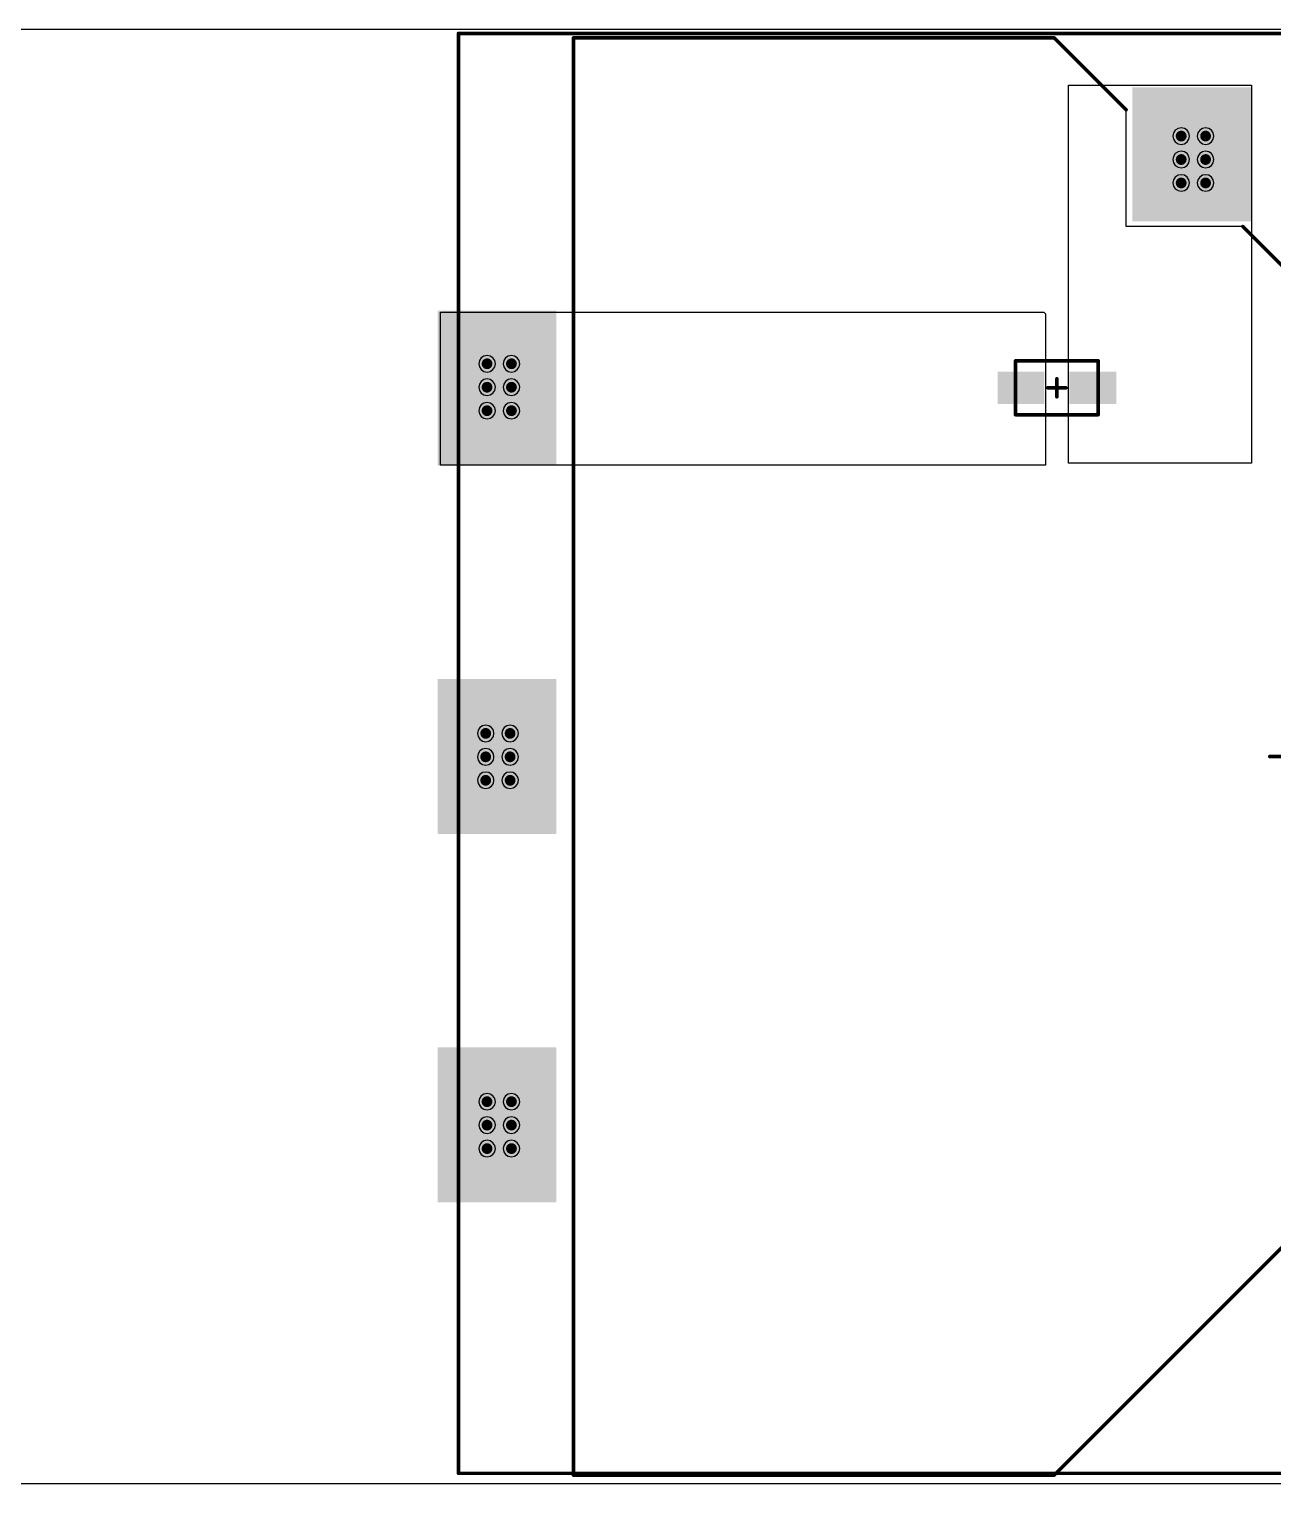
# Model space of a CAD drawing. Header units: millimetres. Extents: x 21 to 340, y 21 to 101.
# Drawn here: x 220.5 to 289.7, y 20.5 to 101.5 of the extents above; entities that cross this region are included whole.
import ezdxf

# ---------------------------------------------------------------- set-up
doc = ezdxf.new("R2010")
doc.units = ezdxf.units.MM
for name, color, linetype in [('BottomLayer', 5, 'Continuous'), ('BottomPaste', 16, 'Continuous'), ('BottomSolder', 6, 'Continuous'), ('Mechanical13', 56, 'Continuous'), ('Mechanical15', 56, 'Continuous'), ('MidLayer1', 16, 'Continuous'), ('MidLayer2', 76, 'Continuous'), ('MultiLayer', 9, 'Continuous'), ('PadHoleLayer', 156, 'Continuous'), ('TopLayer', 1, 'Continuous'), ('TopOverlay', 2, 'Continuous'), ('TopPaste', 8, 'Continuous'), ('TopSolder', 216, 'Continuous'), ('ViaHoleLayer', 16, 'Continuous')]:
    doc.layers.add(name, color=color, linetype=linetype)

# ---------------------------------------------------------------- blocks, each defined once
blk = doc.blocks.new('B340A_13_F_B_25')
at = {"layer": 'BottomLayer'}
for points in [[(-0.75, 0.85), (-3.25, 0.85), (-0.75, -0.85), (-3.25, -0.85)], [(3.25, 0.85), (0.75, 0.85), (3.25, -0.85), (0.75, -0.85)]]:
    blk.add_solid(points, dxfattribs=at)
at = {"layer": 'BottomPaste'}
for points in [[(-0.75, 0.85), (-3.25, 0.85), (-0.75, -0.85), (-3.25, -0.85)], [(3.25, 0.85), (0.75, 0.85), (3.25, -0.85), (0.75, -0.85)]]:
    blk.add_solid(points, dxfattribs=at)
at = {"layer": 'BottomSolder'}
for points in [[(-0.699, 0.901), (-3.301, 0.901), (-0.699, -0.901), (-3.301, -0.901)], [(3.301, 0.901), (0.699, 0.901), (3.301, -0.901), (0.699, -0.901)]]:
    blk.add_solid(points, dxfattribs=at)
at = {"layer": 'Mechanical13', "const_width": 0.2}
for points in [[(-2.3, -1.5), (-2.3, 1.5)], [(-2.3, 1.5), (2.3, 1.5)], [(2.3, -1.5), (2.3, 1.5)], [(-2.3, -1.5), (2.3, -1.5)]]:
    blk.add_lwpolyline(points, dxfattribs=at)
at = {"layer": 'Mechanical13', "const_width": 0.1}
for points in [[(-2.35, 1.5, 1), (-2.25, 1.5, 1)], [(-2.35, 1.5, 1), (-2.25, 1.5, 1)], [(2.25, 1.5, 1), (2.35, 1.5, 1)], [(2.25, 1.5, 1), (2.35, 1.5, 1)], [(-2.35, -1.5, 1), (-2.25, -1.5, 1)], [(-2.35, -1.5, 1), (-2.25, -1.5, 1)], [(2.25, -1.5, 1), (2.35, -1.5, 1)], [(2.25, -1.5, 1), (2.35, -1.5, 1)]]:
    blk.add_lwpolyline(points, format="xyb", close=True, dxfattribs=at)
at = {"layer": 'Mechanical15', "const_width": 0.2}
for points in [[(-0.5, 0), (0.5, 0)], [(0, -0.5), (0, 0.5)]]:
    blk.add_lwpolyline(points, dxfattribs=at)
at = {"layer": 'Mechanical15', "const_width": 0.1}
for points in [[(-0.55, 0, 1), (-0.45, 0, 1)], [(-0.05, 0.5, 1), (0.05, 0.5, 1)], [(0.45, 0, 1), (0.55, 0, 1)], [(-0.05, -0.5, 1), (0.05, -0.5, 1)]]:
    blk.add_lwpolyline(points, format="xyb", close=True, dxfattribs=at)
blk = doc.blocks.new('3G30A_2C_28')
at = {"layer": 'Mechanical13', "const_width": 0.2}
for points in [[(-40.25, -3.15), (-40.25, 91.15)], [(39.9, 91.15), (-40.25, 91.15)], [(39.9, -3.15), (39.9, 91.15)], [(39.9, -3.15), (-40.25, -3.15)]]:
    blk.add_lwpolyline(points, dxfattribs=at)
at = {"layer": 'Mechanical13', "const_width": 0.1}
for points in [[(-40.3, 91.15, 1), (-40.2, 91.15, 1)], [(-40.3, 91.15, 1), (-40.2, 91.15, 1)], [(39.85, 91.15, 1), (39.95, 91.15, 1)], [(39.85, 91.15, 1), (39.95, 91.15, 1)], [(-40.3, -3.15, 1), (-40.2, -3.15, 1)], [(-40.3, -3.15, 1), (-40.2, -3.15, 1)], [(39.85, -3.15, 1), (39.95, -3.15, 1)], [(39.85, -3.15, 1), (39.95, -3.15, 1)]]:
    blk.add_lwpolyline(points, format="xyb", close=True, dxfattribs=at)
at = {"layer": 'Mechanical15', "const_width": 0.2}
for points in [[(0, 42), (0, 46)], [(2, 44), (-2, 44)]]:
    blk.add_lwpolyline(points, dxfattribs=at)
at = {"layer": 'Mechanical15', "const_width": 0.1}
for points in [[(-0.05, 46, 1), (0.05, 46, 1)], [(-2.05, 44, 1), (-1.95, 44, 1)], [(1.95, 44, 1), (2.05, 44, 1)], [(-0.05, 42, 1), (0.05, 42, 1)]]:
    blk.add_lwpolyline(points, format="xyb", close=True, dxfattribs=at)
at = {"layer": 'PadHoleLayer'}
for points in [[(-10.25, 88.8), (-10.25, 88.8), (-10.25, 88.8), (-10.25, 88.8)], [(10.25, 88.8), (10.25, 88.8), (10.25, 88.8), (10.25, 88.8)], [(-33.52, 37.65), (-33.52, 37.65), (-33.52, 37.65), (-33.52, 37.65)], [(-20.5, -1), (-20.5, -1), (-20.5, -1), (-20.5, -1)], [(0, -1), (0, -1), (0, -1), (0, -1)], [(20.5, -1), (20.5, -1), (20.5, -1), (20.5, -1)]]:
    blk.add_lwpolyline(points, close=True, dxfattribs=at)
at = {"layer": 'TopLayer'}
for p, q in [((-26.45, 84.55), (-40, 71)), ((26.45, 84.55), (-26.45, 84.55)), ((40, 71), (26.45, 84.55)), ((-40, 71), (-40, 44.55)), ((40, 44.55), (40, 71)), ((-40, 44.55), (40, 44.55)), ((-26.75, 43.25), (-29.5, 40.5)), ((26.75, 43.25), (-26.75, 43.25)), ((40, 30), (26.75, 43.25)), ((-29.5, 40.5), (-29.5, 34)), ((-36, 34), (-40, 30)), ((-29.5, 34), (-36, 34)), ((-40, 30), (-40, 3.25)), ((40, 3.25), (40, 30)), ((-40, 3.25), (40, 3.25))]:
    blk.add_line(p, q, dxfattribs=at)
for points in [[(-6.575, 92.05), (-13.925, 92.05), (-6.575, 85.55), (-13.925, 85.55)], [(14.515, 92.05), (5.985, 92.05), (14.515, 85.55), (5.985, 85.55)], [(-29.845, 40.9), (-37.195, 40.9), (-29.845, 34.4), (-37.195, 34.4)], [(-16.235, 2.25), (-24.765, 2.25), (-16.235, -4.25), (-24.765, -4.25)], [(4.265, 2.25), (-4.265, 2.25), (4.265, -4.25), (-4.265, -4.25)], [(24.765, 2.25), (16.235, 2.25), (24.765, -4.25), (16.235, -4.25)]]:
    blk.add_solid(points, dxfattribs=at)
at = {"layer": 'TopOverlay', "const_width": 0.2}
for points in [[(-40, 71), (-26.45, 84.55)], [(26.45, 84.55), (-26.45, 84.55)], [(40, 71), (26.45, 84.55)], [(-40, 44.55), (-40, 71)], [(40, 44.55), (40, 71)], [(40, 44.55), (-40, 44.55)], [(-29.5, 40.5), (-26.75, 43.25)], [(26.75, 43.25), (-26.75, 43.25)], [(40, 30), (26.75, 43.25)], [(-40, 30), (-36, 34)], [(-40, 3.25), (-40, 30)], [(40, 3.25), (40, 30)], [(40, 3.25), (-40, 3.25)]]:
    blk.add_lwpolyline(points, dxfattribs=at)
at = {"layer": 'TopOverlay', "const_width": 0.1}
for points in [[(-26.5, 84.55, 1), (-26.4, 84.55, 1)], [(-26.5, 84.55, 1), (-26.4, 84.55, 1)], [(26.4, 84.55, 1), (26.5, 84.55, 1)], [(26.4, 84.55, 1), (26.5, 84.55, 1)], [(-40.05, 71, 1), (-39.95, 71, 1)], [(-40.05, 71, 1), (-39.95, 71, 1)], [(39.95, 71, 1), (40.05, 71, 1)], [(39.95, 71, 1), (40.05, 71, 1)], [(-40.05, 44.55, 1), (-39.95, 44.55, 1)], [(-40.05, 44.55, 1), (-39.95, 44.55, 1)], [(39.95, 44.55, 1), (40.05, 44.55, 1)], [(39.95, 44.55, 1), (40.05, 44.55, 1)], [(-26.8, 43.25, 1), (-26.7, 43.25, 1)], [(-26.8, 43.25, 1), (-26.7, 43.25, 1)], [(26.7, 43.25, 1), (26.8, 43.25, 1)], [(26.7, 43.25, 1), (26.8, 43.25, 1)], [(-29.55, 40.5, 1), (-29.45, 40.5, 1)], [(-36.05, 34, 1), (-35.95, 34, 1)], [(-40.05, 30, 1), (-39.95, 30, 1)], [(-40.05, 30, 1), (-39.95, 30, 1)], [(39.95, 30, 1), (40.05, 30, 1)], [(39.95, 30, 1), (40.05, 30, 1)], [(-40.05, 3.25, 1), (-39.95, 3.25, 1)], [(-40.05, 3.25, 1), (-39.95, 3.25, 1)], [(39.95, 3.25, 1), (40.05, 3.25, 1)], [(39.95, 3.25, 1), (40.05, 3.25, 1)]]:
    blk.add_lwpolyline(points, format="xyb", close=True, dxfattribs=at)
at = {"layer": 'TopPaste'}
for points in [[(-6.575, 92.05), (-13.925, 92.05), (-6.575, 85.55), (-13.925, 85.55)], [(14.515, 92.05), (5.985, 92.05), (14.515, 85.55), (5.985, 85.55)], [(-29.845, 40.9), (-37.195, 40.9), (-29.845, 34.4), (-37.195, 34.4)], [(-16.235, 2.25), (-24.765, 2.25), (-16.235, -4.25), (-24.765, -4.25)], [(4.265, 2.25), (-4.265, 2.25), (4.265, -4.25), (-4.265, -4.25)], [(24.765, 2.25), (16.235, 2.25), (24.765, -4.25), (16.235, -4.25)]]:
    blk.add_solid(points, dxfattribs=at)
at = {"layer": 'TopSolder'}
for points in [[(-6.524, 92.101), (-13.976, 92.101), (-6.524, 85.499), (-13.976, 85.499)], [(14.566, 92.101), (5.934, 92.101), (14.566, 85.499), (5.934, 85.499)], [(-29.794, 40.951), (-37.246, 40.951), (-29.794, 34.349), (-37.246, 34.349)], [(-16.184, 2.301), (-24.816, 2.301), (-16.184, -4.301), (-24.816, -4.301)], [(4.316, 2.301), (-4.316, 2.301), (4.316, -4.301), (-4.316, -4.301)], [(24.816, 2.301), (16.184, 2.301), (24.816, -4.301), (16.184, -4.301)]]:
    blk.add_solid(points, dxfattribs=at)

msp = doc.modelspace()

# ---------------------------------------------------------------- linework, layer by layer
at = {"layer": 'BottomLayer'}
for p, q in [((278.3, 77.325), (278.3, 98.375)), ((278.3, 98.375), (288.475, 98.375)), ((288.475, 98.375), (288.475, 77.325)), ((243.35, 85.725), (276.925, 85.725)), ((243.35, 77.235), (243.35, 85.725)), ((276.925, 85.725), (277.025, 85.645)), ((277.025, 85.645), (277.025, 77.225)), ((243.375, 77.225), (243.35, 77.235)), ((277.025, 77.225), (243.375, 77.225)), ((288.475, 77.325), (278.3, 77.325))]:
    msp.add_line(p, q, dxfattribs=at)
at = {"layer": 'BottomLayer', "const_width": 0.3}
for points in [[(284.417, 95.536, 1), (284.717, 95.536, 1)], [(285.775, 95.536, 1), (286.075, 95.536, 1)], [(284.417, 94.231, 1), (284.717, 94.231, 1)], [(285.775, 94.231, 1), (286.075, 94.231, 1)], [(284.417, 92.925, 1), (284.717, 92.925, 1)], [(285.775, 92.925, 1), (286.075, 92.925, 1)], [(245.792, 82.861, 1), (246.092, 82.861, 1)], [(247.15, 82.861, 1), (247.45, 82.861, 1)], [(245.792, 81.556, 1), (246.092, 81.556, 1)], [(247.15, 81.556, 1), (247.45, 81.556, 1)], [(245.792, 80.25, 1), (246.092, 80.25, 1)], [(247.15, 80.25, 1), (247.45, 80.25, 1)], [(245.717, 62.286, 1), (246.017, 62.286, 1)], [(247.075, 62.286, 1), (247.375, 62.286, 1)], [(245.717, 60.981, 1), (246.017, 60.981, 1)], [(247.075, 60.981, 1), (247.375, 60.981, 1)], [(245.717, 59.675, 1), (246.017, 59.675, 1)], [(247.075, 59.675, 1), (247.375, 59.675, 1)], [(245.792, 41.786, 1), (246.092, 41.786, 1)], [(247.15, 41.786, 1), (247.45, 41.786, 1)], [(245.792, 40.481, 1), (246.092, 40.481, 1)], [(247.15, 40.481, 1), (247.45, 40.481, 1)], [(245.792, 39.175, 1), (246.092, 39.175, 1)], [(247.15, 39.175, 1), (247.45, 39.175, 1)]]:
    msp.add_lwpolyline(points, format="xyb", close=True, dxfattribs=at)
at = {"layer": 'MidLayer1'}
for p, q in [((20.51, 101.49), (339.99, 101.49)), ((284.141, 95.713), (284.105, 95.536)), ((284.241, 95.862), (284.141, 95.713)), ((284.39, 95.962), (284.241, 95.862)), ((284.567, 95.997), (284.39, 95.962)), ((284.743, 95.962), (284.567, 95.997)), ((284.893, 95.862), (284.743, 95.962)), ((284.993, 95.713), (284.893, 95.862)), ((285.028, 95.536), (284.993, 95.713)), ((285.499, 95.713), (285.464, 95.536)), ((285.599, 95.862), (285.499, 95.713)), ((285.748, 95.962), (285.599, 95.862)), ((285.925, 95.997), (285.748, 95.962)), ((286.102, 95.962), (285.925, 95.997)), ((286.251, 95.862), (286.102, 95.962)), ((286.351, 95.713), (286.251, 95.862)), ((286.386, 95.536), (286.351, 95.713)), ((284.105, 95.536), (284.141, 95.36)), ((284.141, 95.36), (284.241, 95.21)), ((284.241, 95.21), (284.39, 95.11)), ((284.39, 95.11), (284.567, 95.075)), ((284.567, 95.075), (284.743, 95.11)), ((284.743, 95.11), (284.893, 95.21)), ((284.893, 95.21), (284.993, 95.36)), ((284.993, 95.36), (285.028, 95.536)), ((285.464, 95.536), (285.499, 95.36)), ((285.499, 95.36), (285.599, 95.21)), ((285.599, 95.21), (285.748, 95.11)), ((285.748, 95.11), (285.925, 95.075)), ((285.925, 95.075), (286.102, 95.11)), ((286.102, 95.11), (286.251, 95.21)), ((286.251, 95.21), (286.351, 95.36)), ((286.351, 95.36), (286.386, 95.536)), ((284.141, 94.407), (284.105, 94.231)), ((284.105, 94.231), (284.141, 94.054)), ((284.241, 94.557), (284.141, 94.407)), ((284.141, 94.054), (284.241, 93.904)), ((284.39, 94.657), (284.241, 94.557)), ((284.567, 94.692), (284.39, 94.657)), ((284.743, 94.657), (284.567, 94.692)), ((284.893, 94.557), (284.743, 94.657)), ((284.993, 94.407), (284.893, 94.557)), ((284.893, 93.904), (284.993, 94.054)), ((285.028, 94.231), (284.993, 94.407)), ((284.993, 94.054), (285.028, 94.231)), ((285.499, 94.407), (285.464, 94.231)), ((285.464, 94.231), (285.499, 94.054)), ((285.599, 94.557), (285.499, 94.407)), ((285.499, 94.054), (285.599, 93.904)), ((285.748, 94.657), (285.599, 94.557)), ((285.925, 94.692), (285.748, 94.657)), ((286.102, 94.657), (285.925, 94.692)), ((286.251, 94.557), (286.102, 94.657)), ((286.351, 94.407), (286.251, 94.557)), ((286.251, 93.904), (286.351, 94.054)), ((286.386, 94.231), (286.351, 94.407)), ((286.351, 94.054), (286.386, 94.231)), ((284.241, 93.251), (284.141, 93.102)), ((284.241, 93.904), (284.39, 93.804)), ((284.39, 93.351), (284.241, 93.251)), ((284.39, 93.804), (284.567, 93.769)), ((284.567, 93.386), (284.39, 93.351)), ((284.567, 93.769), (284.743, 93.804)), ((284.743, 93.351), (284.567, 93.386)), ((284.743, 93.804), (284.893, 93.904)), ((284.893, 93.251), (284.743, 93.351)), ((284.993, 93.102), (284.893, 93.251)), ((285.599, 93.251), (285.499, 93.102)), ((285.599, 93.904), (285.748, 93.804)), ((285.748, 93.351), (285.599, 93.251)), ((285.748, 93.804), (285.925, 93.769)), ((285.925, 93.386), (285.748, 93.351)), ((285.925, 93.769), (286.102, 93.804)), ((286.102, 93.351), (285.925, 93.386)), ((286.102, 93.804), (286.251, 93.904)), ((286.251, 93.251), (286.102, 93.351)), ((286.351, 93.102), (286.251, 93.251)), ((284.141, 93.102), (284.105, 92.925)), ((284.105, 92.925), (284.141, 92.748)), ((284.141, 92.748), (284.241, 92.599)), ((284.241, 92.599), (284.39, 92.499)), ((284.39, 92.499), (284.567, 92.464)), ((284.567, 92.464), (284.743, 92.499)), ((284.743, 92.499), (284.893, 92.599)), ((284.893, 92.599), (284.993, 92.748)), ((285.028, 92.925), (284.993, 93.102)), ((284.993, 92.748), (285.028, 92.925)), ((285.499, 93.102), (285.464, 92.925)), ((285.464, 92.925), (285.499, 92.748)), ((285.499, 92.748), (285.599, 92.599)), ((285.599, 92.599), (285.748, 92.499)), ((285.748, 92.499), (285.925, 92.464)), ((285.925, 92.464), (286.102, 92.499)), ((286.102, 92.499), (286.251, 92.599)), ((286.251, 92.599), (286.351, 92.748)), ((286.386, 92.925), (286.351, 93.102)), ((286.351, 92.748), (286.386, 92.925)), ((339.99, 20.51), (20.51, 20.51))]:
    msp.add_line(p, q, dxfattribs=at)
at = {"layer": 'MidLayer1', "const_width": 0.3}
for points in [[(284.417, 95.536, 1), (284.717, 95.536, 1)], [(285.775, 95.536, 1), (286.075, 95.536, 1)], [(284.417, 94.231, 1), (284.717, 94.231, 1)], [(285.775, 94.231, 1), (286.075, 94.231, 1)], [(284.417, 92.925, 1), (284.717, 92.925, 1)], [(285.775, 92.925, 1), (286.075, 92.925, 1)], [(245.792, 82.861, 1), (246.092, 82.861, 1)], [(247.15, 82.861, 1), (247.45, 82.861, 1)], [(245.792, 81.556, 1), (246.092, 81.556, 1)], [(247.15, 81.556, 1), (247.45, 81.556, 1)], [(245.792, 80.25, 1), (246.092, 80.25, 1)], [(247.15, 80.25, 1), (247.45, 80.25, 1)], [(245.717, 62.286, 1), (246.017, 62.286, 1)], [(247.075, 62.286, 1), (247.375, 62.286, 1)], [(245.717, 60.981, 1), (246.017, 60.981, 1)], [(247.075, 60.981, 1), (247.375, 60.981, 1)], [(245.717, 59.675, 1), (246.017, 59.675, 1)], [(247.075, 59.675, 1), (247.375, 59.675, 1)], [(245.792, 41.786, 1), (246.092, 41.786, 1)], [(247.15, 41.786, 1), (247.45, 41.786, 1)], [(245.792, 40.481, 1), (246.092, 40.481, 1)], [(247.15, 40.481, 1), (247.45, 40.481, 1)], [(245.792, 39.175, 1), (246.092, 39.175, 1)], [(247.15, 39.175, 1), (247.45, 39.175, 1)]]:
    msp.add_lwpolyline(points, format="xyb", close=True, dxfattribs=at)
at = {"layer": 'MidLayer2'}
for p, q in [((20.51, 101.49), (339.99, 101.49)), ((284.141, 95.713), (284.105, 95.536)), ((284.241, 95.862), (284.141, 95.713)), ((284.39, 95.962), (284.241, 95.862)), ((284.567, 95.997), (284.39, 95.962)), ((284.743, 95.962), (284.567, 95.997)), ((284.893, 95.862), (284.743, 95.962)), ((284.993, 95.713), (284.893, 95.862)), ((285.028, 95.536), (284.993, 95.713)), ((285.499, 95.713), (285.464, 95.536)), ((285.599, 95.862), (285.499, 95.713)), ((285.748, 95.962), (285.599, 95.862)), ((285.925, 95.997), (285.748, 95.962)), ((286.102, 95.962), (285.925, 95.997)), ((286.251, 95.862), (286.102, 95.962)), ((286.351, 95.713), (286.251, 95.862)), ((286.386, 95.536), (286.351, 95.713)), ((284.105, 95.536), (284.141, 95.36)), ((284.141, 95.36), (284.241, 95.21)), ((284.241, 95.21), (284.39, 95.11)), ((284.39, 95.11), (284.567, 95.075)), ((284.567, 95.075), (284.743, 95.11)), ((284.743, 95.11), (284.893, 95.21)), ((284.893, 95.21), (284.993, 95.36)), ((284.993, 95.36), (285.028, 95.536)), ((285.464, 95.536), (285.499, 95.36)), ((285.499, 95.36), (285.599, 95.21)), ((285.599, 95.21), (285.748, 95.11)), ((285.748, 95.11), (285.925, 95.075)), ((285.925, 95.075), (286.102, 95.11)), ((286.102, 95.11), (286.251, 95.21)), ((286.251, 95.21), (286.351, 95.36)), ((286.351, 95.36), (286.386, 95.536)), ((284.141, 94.407), (284.105, 94.231)), ((284.105, 94.231), (284.141, 94.054)), ((284.241, 94.557), (284.141, 94.407)), ((284.141, 94.054), (284.241, 93.904)), ((284.39, 94.657), (284.241, 94.557)), ((284.567, 94.692), (284.39, 94.657)), ((284.743, 94.657), (284.567, 94.692)), ((284.893, 94.557), (284.743, 94.657)), ((284.993, 94.407), (284.893, 94.557)), ((284.893, 93.904), (284.993, 94.054)), ((285.028, 94.231), (284.993, 94.407)), ((284.993, 94.054), (285.028, 94.231)), ((285.499, 94.407), (285.464, 94.231)), ((285.464, 94.231), (285.499, 94.054)), ((285.599, 94.557), (285.499, 94.407)), ((285.499, 94.054), (285.599, 93.904)), ((285.748, 94.657), (285.599, 94.557)), ((285.925, 94.692), (285.748, 94.657)), ((286.102, 94.657), (285.925, 94.692)), ((286.251, 94.557), (286.102, 94.657)), ((286.351, 94.407), (286.251, 94.557)), ((286.251, 93.904), (286.351, 94.054)), ((286.386, 94.231), (286.351, 94.407)), ((286.351, 94.054), (286.386, 94.231)), ((284.241, 93.251), (284.141, 93.102)), ((284.241, 93.904), (284.39, 93.804)), ((284.39, 93.351), (284.241, 93.251)), ((284.39, 93.804), (284.567, 93.769)), ((284.567, 93.386), (284.39, 93.351)), ((284.567, 93.769), (284.743, 93.804)), ((284.743, 93.351), (284.567, 93.386)), ((284.743, 93.804), (284.893, 93.904)), ((284.893, 93.251), (284.743, 93.351)), ((284.993, 93.102), (284.893, 93.251)), ((285.599, 93.251), (285.499, 93.102)), ((285.599, 93.904), (285.748, 93.804)), ((285.748, 93.351), (285.599, 93.251)), ((285.748, 93.804), (285.925, 93.769)), ((285.925, 93.386), (285.748, 93.351)), ((285.925, 93.769), (286.102, 93.804)), ((286.102, 93.351), (285.925, 93.386)), ((286.102, 93.804), (286.251, 93.904)), ((286.251, 93.251), (286.102, 93.351)), ((286.351, 93.102), (286.251, 93.251)), ((284.141, 93.102), (284.105, 92.925)), ((284.105, 92.925), (284.141, 92.748)), ((284.141, 92.748), (284.241, 92.599)), ((284.241, 92.599), (284.39, 92.499)), ((284.39, 92.499), (284.567, 92.464)), ((284.567, 92.464), (284.743, 92.499)), ((284.743, 92.499), (284.893, 92.599)), ((284.893, 92.599), (284.993, 92.748)), ((285.028, 92.925), (284.993, 93.102)), ((284.993, 92.748), (285.028, 92.925)), ((285.499, 93.102), (285.464, 92.925)), ((285.464, 92.925), (285.499, 92.748)), ((285.499, 92.748), (285.599, 92.599)), ((285.599, 92.599), (285.748, 92.499)), ((285.748, 92.499), (285.925, 92.464)), ((285.925, 92.464), (286.102, 92.499)), ((286.102, 92.499), (286.251, 92.599)), ((286.251, 92.599), (286.351, 92.748)), ((286.386, 92.925), (286.351, 93.102)), ((286.351, 92.748), (286.386, 92.925)), ((245.516, 83.038), (245.48, 82.861)), ((245.48, 82.861), (245.516, 82.685)), ((245.616, 83.187), (245.516, 83.038)), ((245.516, 82.685), (245.616, 82.535)), ((245.765, 83.287), (245.616, 83.187)), ((245.942, 83.322), (245.765, 83.287)), ((246.118, 83.287), (245.942, 83.322)), ((246.268, 83.187), (246.118, 83.287)), ((246.368, 83.038), (246.268, 83.187)), ((246.268, 82.535), (246.368, 82.685)), ((246.403, 82.861), (246.368, 83.038)), ((246.368, 82.685), (246.403, 82.861)), ((246.874, 83.038), (246.839, 82.861)), ((246.839, 82.861), (246.874, 82.685)), ((246.974, 83.187), (246.874, 83.038)), ((246.874, 82.685), (246.974, 82.535)), ((247.123, 83.287), (246.974, 83.187)), ((247.3, 83.322), (247.123, 83.287)), ((247.477, 83.287), (247.3, 83.322)), ((247.626, 83.187), (247.477, 83.287)), ((247.726, 83.038), (247.626, 83.187)), ((247.626, 82.535), (247.726, 82.685)), ((247.761, 82.861), (247.726, 83.038)), ((247.726, 82.685), (247.761, 82.861)), ((245.616, 81.882), (245.516, 81.732)), ((245.616, 82.535), (245.765, 82.435)), ((245.765, 81.982), (245.616, 81.882)), ((245.765, 82.435), (245.942, 82.4)), ((245.942, 82.017), (245.765, 81.982)), ((245.942, 82.4), (246.118, 82.435)), ((246.118, 81.982), (245.942, 82.017)), ((246.118, 82.435), (246.268, 82.535)), ((246.268, 81.882), (246.118, 81.982)), ((246.368, 81.732), (246.268, 81.882)), ((246.974, 81.882), (246.874, 81.732)), ((246.974, 82.535), (247.123, 82.435)), ((247.123, 81.982), (246.974, 81.882)), ((247.123, 82.435), (247.3, 82.4)), ((247.3, 82.017), (247.123, 81.982)), ((247.3, 82.4), (247.477, 82.435)), ((247.477, 81.982), (247.3, 82.017)), ((247.477, 82.435), (247.626, 82.535)), ((247.626, 81.882), (247.477, 81.982)), ((247.726, 81.732), (247.626, 81.882)), ((245.516, 81.732), (245.48, 81.556)), ((245.48, 81.556), (245.516, 81.379)), ((245.516, 81.379), (245.616, 81.229)), ((245.616, 81.229), (245.765, 81.129)), ((245.765, 81.129), (245.942, 81.094)), ((245.942, 81.094), (246.118, 81.129)), ((246.118, 81.129), (246.268, 81.229)), ((246.268, 81.229), (246.368, 81.379)), ((246.403, 81.556), (246.368, 81.732)), ((246.368, 81.379), (246.403, 81.556)), ((246.874, 81.732), (246.839, 81.556)), ((246.839, 81.556), (246.874, 81.379)), ((246.874, 81.379), (246.974, 81.229)), ((246.974, 81.229), (247.123, 81.129)), ((247.123, 81.129), (247.3, 81.094)), ((247.3, 81.094), (247.477, 81.129)), ((247.477, 81.129), (247.626, 81.229)), ((247.626, 81.229), (247.726, 81.379)), ((247.761, 81.556), (247.726, 81.732)), ((247.726, 81.379), (247.761, 81.556)), ((245.516, 80.427), (245.48, 80.25)), ((245.48, 80.25), (245.516, 80.073)), ((245.616, 80.576), (245.516, 80.427)), ((245.765, 80.676), (245.616, 80.576)), ((245.942, 80.711), (245.765, 80.676)), ((246.118, 80.676), (245.942, 80.711)), ((246.268, 80.576), (246.118, 80.676)), ((246.368, 80.427), (246.268, 80.576)), ((246.403, 80.25), (246.368, 80.427)), ((246.368, 80.073), (246.403, 80.25)), ((246.874, 80.427), (246.839, 80.25)), ((246.839, 80.25), (246.874, 80.073)), ((246.974, 80.576), (246.874, 80.427)), ((247.123, 80.676), (246.974, 80.576)), ((247.3, 80.711), (247.123, 80.676)), ((247.477, 80.676), (247.3, 80.711)), ((247.626, 80.576), (247.477, 80.676)), ((247.726, 80.427), (247.626, 80.576)), ((247.761, 80.25), (247.726, 80.427)), ((247.726, 80.073), (247.761, 80.25)), ((245.516, 80.073), (245.616, 79.924)), ((245.616, 79.924), (245.765, 79.824)), ((245.765, 79.824), (245.942, 79.789)), ((245.942, 79.789), (246.118, 79.824)), ((246.118, 79.824), (246.268, 79.924)), ((246.268, 79.924), (246.368, 80.073)), ((246.874, 80.073), (246.974, 79.924)), ((246.974, 79.924), (247.123, 79.824)), ((247.123, 79.824), (247.3, 79.789)), ((247.3, 79.789), (247.477, 79.824)), ((247.477, 79.824), (247.626, 79.924)), ((247.626, 79.924), (247.726, 80.073)), ((245.441, 62.463), (245.405, 62.286)), ((245.541, 62.612), (245.441, 62.463)), ((245.69, 62.712), (245.541, 62.612)), ((245.867, 62.747), (245.69, 62.712)), ((246.043, 62.712), (245.867, 62.747)), ((246.193, 62.612), (246.043, 62.712)), ((246.293, 62.463), (246.193, 62.612)), ((246.328, 62.286), (246.293, 62.463)), ((246.799, 62.463), (246.764, 62.286)), ((246.899, 62.612), (246.799, 62.463)), ((247.048, 62.712), (246.899, 62.612)), ((247.225, 62.747), (247.048, 62.712)), ((247.402, 62.712), (247.225, 62.747)), ((247.551, 62.612), (247.402, 62.712)), ((247.651, 62.463), (247.551, 62.612)), ((247.686, 62.286), (247.651, 62.463)), ((245.405, 62.286), (245.441, 62.11)), ((245.441, 62.11), (245.541, 61.96)), ((245.541, 61.96), (245.69, 61.86)), ((245.69, 61.86), (245.867, 61.825)), ((245.867, 61.825), (246.043, 61.86)), ((246.043, 61.86), (246.193, 61.96)), ((246.193, 61.96), (246.293, 62.11)), ((246.293, 62.11), (246.328, 62.286)), ((246.764, 62.286), (246.799, 62.11)), ((246.799, 62.11), (246.899, 61.96)), ((246.899, 61.96), (247.048, 61.86)), ((247.048, 61.86), (247.225, 61.825)), ((247.225, 61.825), (247.402, 61.86)), ((247.402, 61.86), (247.551, 61.96)), ((247.551, 61.96), (247.651, 62.11)), ((247.651, 62.11), (247.686, 62.286)), ((245.441, 61.157), (245.405, 60.981)), ((245.405, 60.981), (245.441, 60.804)), ((245.541, 61.307), (245.441, 61.157)), ((245.441, 60.804), (245.541, 60.654)), ((245.69, 61.407), (245.541, 61.307)), ((245.867, 61.442), (245.69, 61.407)), ((246.043, 61.407), (245.867, 61.442)), ((246.193, 61.307), (246.043, 61.407)), ((246.293, 61.157), (246.193, 61.307)), ((246.193, 60.654), (246.293, 60.804)), ((246.328, 60.981), (246.293, 61.157)), ((246.293, 60.804), (246.328, 60.981)), ((246.799, 61.157), (246.764, 60.981)), ((246.764, 60.981), (246.799, 60.804)), ((246.899, 61.307), (246.799, 61.157)), ((246.799, 60.804), (246.899, 60.654)), ((247.048, 61.407), (246.899, 61.307)), ((247.225, 61.442), (247.048, 61.407)), ((247.402, 61.407), (247.225, 61.442)), ((247.551, 61.307), (247.402, 61.407)), ((247.651, 61.157), (247.551, 61.307)), ((247.551, 60.654), (247.651, 60.804)), ((247.686, 60.981), (247.651, 61.157)), ((247.651, 60.804), (247.686, 60.981)), ((245.541, 60.001), (245.441, 59.852)), ((245.541, 60.654), (245.69, 60.554)), ((245.69, 60.101), (245.541, 60.001)), ((245.69, 60.554), (245.867, 60.519)), ((245.867, 60.136), (245.69, 60.101)), ((245.867, 60.519), (246.043, 60.554)), ((246.043, 60.101), (245.867, 60.136)), ((246.043, 60.554), (246.193, 60.654)), ((246.193, 60.001), (246.043, 60.101)), ((246.293, 59.852), (246.193, 60.001)), ((246.899, 60.001), (246.799, 59.852)), ((246.899, 60.654), (247.048, 60.554)), ((247.048, 60.101), (246.899, 60.001)), ((247.048, 60.554), (247.225, 60.519)), ((247.225, 60.136), (247.048, 60.101)), ((247.225, 60.519), (247.402, 60.554)), ((247.402, 60.101), (247.225, 60.136)), ((247.402, 60.554), (247.551, 60.654)), ((247.551, 60.001), (247.402, 60.101)), ((247.651, 59.852), (247.551, 60.001)), ((245.441, 59.852), (245.405, 59.675)), ((245.405, 59.675), (245.441, 59.498)), ((245.441, 59.498), (245.541, 59.349)), ((245.541, 59.349), (245.69, 59.249)), ((245.69, 59.249), (245.867, 59.214)), ((245.867, 59.214), (246.043, 59.249)), ((246.043, 59.249), (246.193, 59.349)), ((246.193, 59.349), (246.293, 59.498)), ((246.328, 59.675), (246.293, 59.852)), ((246.293, 59.498), (246.328, 59.675)), ((246.799, 59.852), (246.764, 59.675)), ((246.764, 59.675), (246.799, 59.498)), ((246.799, 59.498), (246.899, 59.349)), ((246.899, 59.349), (247.048, 59.249)), ((247.048, 59.249), (247.225, 59.214)), ((247.225, 59.214), (247.402, 59.249)), ((247.402, 59.249), (247.551, 59.349)), ((247.551, 59.349), (247.651, 59.498)), ((247.686, 59.675), (247.651, 59.852)), ((247.651, 59.498), (247.686, 59.675)), ((245.616, 42.112), (245.516, 41.963)), ((245.765, 42.212), (245.616, 42.112)), ((245.942, 42.247), (245.765, 42.212)), ((246.118, 42.212), (245.942, 42.247)), ((246.268, 42.112), (246.118, 42.212)), ((246.368, 41.963), (246.268, 42.112)), ((246.974, 42.112), (246.874, 41.963)), ((247.123, 42.212), (246.974, 42.112)), ((247.3, 42.247), (247.123, 42.212)), ((247.477, 42.212), (247.3, 42.247)), ((247.626, 42.112), (247.477, 42.212)), ((247.726, 41.963), (247.626, 42.112)), ((245.516, 41.963), (245.48, 41.786)), ((245.48, 41.786), (245.516, 41.61)), ((245.516, 41.61), (245.616, 41.46)), ((245.616, 41.46), (245.765, 41.36)), ((245.765, 41.36), (245.942, 41.325)), ((245.942, 41.325), (246.118, 41.36)), ((246.118, 41.36), (246.268, 41.46)), ((246.268, 41.46), (246.368, 41.61)), ((246.403, 41.786), (246.368, 41.963)), ((246.368, 41.61), (246.403, 41.786)), ((246.874, 41.963), (246.839, 41.786)), ((246.839, 41.786), (246.874, 41.61)), ((246.874, 41.61), (246.974, 41.46)), ((246.974, 41.46), (247.123, 41.36)), ((247.123, 41.36), (247.3, 41.325)), ((247.3, 41.325), (247.477, 41.36)), ((247.477, 41.36), (247.626, 41.46)), ((247.626, 41.46), (247.726, 41.61)), ((247.761, 41.786), (247.726, 41.963)), ((247.726, 41.61), (247.761, 41.786)), ((245.516, 40.657), (245.48, 40.481)), ((245.616, 40.807), (245.516, 40.657)), ((245.765, 40.907), (245.616, 40.807)), ((245.942, 40.942), (245.765, 40.907)), ((246.118, 40.907), (245.942, 40.942)), ((246.268, 40.807), (246.118, 40.907)), ((246.368, 40.657), (246.268, 40.807)), ((246.403, 40.481), (246.368, 40.657)), ((246.874, 40.657), (246.839, 40.481)), ((246.974, 40.807), (246.874, 40.657)), ((247.123, 40.907), (246.974, 40.807)), ((247.3, 40.942), (247.123, 40.907)), ((247.477, 40.907), (247.3, 40.942)), ((247.626, 40.807), (247.477, 40.907)), ((247.726, 40.657), (247.626, 40.807)), ((247.761, 40.481), (247.726, 40.657)), ((245.48, 40.481), (245.516, 40.304)), ((245.516, 40.304), (245.616, 40.154)), ((245.616, 40.154), (245.765, 40.054)), ((245.765, 40.054), (245.942, 40.019)), ((245.942, 40.019), (246.118, 40.054)), ((246.118, 40.054), (246.268, 40.154)), ((246.268, 40.154), (246.368, 40.304)), ((246.368, 40.304), (246.403, 40.481)), ((246.839, 40.481), (246.874, 40.304)), ((246.874, 40.304), (246.974, 40.154)), ((246.974, 40.154), (247.123, 40.054)), ((247.123, 40.054), (247.3, 40.019)), ((247.3, 40.019), (247.477, 40.054)), ((247.477, 40.054), (247.626, 40.154)), ((247.626, 40.154), (247.726, 40.304)), ((247.726, 40.304), (247.761, 40.481)), ((245.516, 39.352), (245.48, 39.175)), ((245.48, 39.175), (245.516, 38.998)), ((245.616, 39.501), (245.516, 39.352)), ((245.516, 38.998), (245.616, 38.849)), ((245.765, 39.601), (245.616, 39.501)), ((245.942, 39.636), (245.765, 39.601)), ((246.118, 39.601), (245.942, 39.636)), ((246.268, 39.501), (246.118, 39.601)), ((246.368, 39.352), (246.268, 39.501)), ((246.268, 38.849), (246.368, 38.998)), ((246.403, 39.175), (246.368, 39.352)), ((246.368, 38.998), (246.403, 39.175)), ((246.874, 39.352), (246.839, 39.175)), ((246.839, 39.175), (246.874, 38.998)), ((246.974, 39.501), (246.874, 39.352)), ((246.874, 38.998), (246.974, 38.849)), ((247.123, 39.601), (246.974, 39.501)), ((247.3, 39.636), (247.123, 39.601)), ((247.477, 39.601), (247.3, 39.636)), ((247.626, 39.501), (247.477, 39.601)), ((247.726, 39.352), (247.626, 39.501)), ((247.626, 38.849), (247.726, 38.998)), ((247.761, 39.175), (247.726, 39.352)), ((247.726, 38.998), (247.761, 39.175)), ((245.616, 38.849), (245.765, 38.749)), ((245.765, 38.749), (245.942, 38.714)), ((245.942, 38.714), (246.118, 38.749)), ((246.118, 38.749), (246.268, 38.849)), ((246.974, 38.849), (247.123, 38.749)), ((247.123, 38.749), (247.3, 38.714)), ((247.3, 38.714), (247.477, 38.749)), ((247.477, 38.749), (247.626, 38.849)), ((339.99, 20.51), (20.51, 20.51))]:
    msp.add_line(p, q, dxfattribs=at)
at = {"layer": 'MidLayer2', "const_width": 0.3}
for points in [[(284.417, 95.536, 1), (284.717, 95.536, 1)], [(285.775, 95.536, 1), (286.075, 95.536, 1)], [(284.417, 94.231, 1), (284.717, 94.231, 1)], [(285.775, 94.231, 1), (286.075, 94.231, 1)], [(284.417, 92.925, 1), (284.717, 92.925, 1)], [(285.775, 92.925, 1), (286.075, 92.925, 1)], [(245.792, 82.861, 1), (246.092, 82.861, 1)], [(247.15, 82.861, 1), (247.45, 82.861, 1)], [(245.792, 81.556, 1), (246.092, 81.556, 1)], [(247.15, 81.556, 1), (247.45, 81.556, 1)], [(245.792, 80.25, 1), (246.092, 80.25, 1)], [(247.15, 80.25, 1), (247.45, 80.25, 1)], [(245.717, 62.286, 1), (246.017, 62.286, 1)], [(247.075, 62.286, 1), (247.375, 62.286, 1)], [(245.717, 60.981, 1), (246.017, 60.981, 1)], [(247.075, 60.981, 1), (247.375, 60.981, 1)], [(245.717, 59.675, 1), (246.017, 59.675, 1)], [(247.075, 59.675, 1), (247.375, 59.675, 1)], [(245.792, 41.786, 1), (246.092, 41.786, 1)], [(247.15, 41.786, 1), (247.45, 41.786, 1)], [(245.792, 40.481, 1), (246.092, 40.481, 1)], [(247.15, 40.481, 1), (247.45, 40.481, 1)], [(245.792, 39.175, 1), (246.092, 39.175, 1)], [(247.15, 39.175, 1), (247.45, 39.175, 1)]]:
    msp.add_lwpolyline(points, format="xyb", close=True, dxfattribs=at)
at = {"layer": 'MultiLayer', "const_width": 0.3}
for points in [[(284.417, 95.536, 1), (284.717, 95.536, 1)], [(285.775, 95.536, 1), (286.075, 95.536, 1)], [(284.417, 94.231, 1), (284.717, 94.231, 1)], [(285.775, 94.231, 1), (286.075, 94.231, 1)], [(284.417, 92.925, 1), (284.717, 92.925, 1)], [(285.775, 92.925, 1), (286.075, 92.925, 1)], [(245.792, 82.861, 1), (246.092, 82.861, 1)], [(247.15, 82.861, 1), (247.45, 82.861, 1)], [(245.792, 81.556, 1), (246.092, 81.556, 1)], [(247.15, 81.556, 1), (247.45, 81.556, 1)], [(245.792, 80.25, 1), (246.092, 80.25, 1)], [(247.15, 80.25, 1), (247.45, 80.25, 1)], [(245.717, 62.286, 1), (246.017, 62.286, 1)], [(247.075, 62.286, 1), (247.375, 62.286, 1)], [(245.717, 60.981, 1), (246.017, 60.981, 1)], [(247.075, 60.981, 1), (247.375, 60.981, 1)], [(245.717, 59.675, 1), (246.017, 59.675, 1)], [(247.075, 59.675, 1), (247.375, 59.675, 1)], [(245.792, 41.786, 1), (246.092, 41.786, 1)], [(247.15, 41.786, 1), (247.45, 41.786, 1)], [(245.792, 40.481, 1), (246.092, 40.481, 1)], [(247.15, 40.481, 1), (247.45, 40.481, 1)], [(245.792, 39.175, 1), (246.092, 39.175, 1)], [(247.15, 39.175, 1), (247.45, 39.175, 1)]]:
    msp.add_lwpolyline(points, format="xyb", close=True, dxfattribs=at)
at = {"layer": 'TopLayer', "const_width": 0.3}
for points in [[(284.417, 95.536, 1), (284.717, 95.536, 1)], [(285.775, 95.536, 1), (286.075, 95.536, 1)], [(284.417, 94.231, 1), (284.717, 94.231, 1)], [(285.775, 94.231, 1), (286.075, 94.231, 1)], [(284.417, 92.925, 1), (284.717, 92.925, 1)], [(285.775, 92.925, 1), (286.075, 92.925, 1)], [(245.792, 82.861, 1), (246.092, 82.861, 1)], [(247.15, 82.861, 1), (247.45, 82.861, 1)], [(245.792, 81.556, 1), (246.092, 81.556, 1)], [(247.15, 81.556, 1), (247.45, 81.556, 1)], [(245.792, 80.25, 1), (246.092, 80.25, 1)], [(247.15, 80.25, 1), (247.45, 80.25, 1)], [(245.717, 62.286, 1), (246.017, 62.286, 1)], [(247.075, 62.286, 1), (247.375, 62.286, 1)], [(245.717, 60.981, 1), (246.017, 60.981, 1)], [(247.075, 60.981, 1), (247.375, 60.981, 1)], [(245.717, 59.675, 1), (246.017, 59.675, 1)], [(247.075, 59.675, 1), (247.375, 59.675, 1)], [(245.792, 41.786, 1), (246.092, 41.786, 1)], [(247.15, 41.786, 1), (247.45, 41.786, 1)], [(245.792, 40.481, 1), (246.092, 40.481, 1)], [(247.15, 40.481, 1), (247.45, 40.481, 1)], [(245.792, 39.175, 1), (246.092, 39.175, 1)], [(247.15, 39.175, 1), (247.45, 39.175, 1)]]:
    msp.add_lwpolyline(points, format="xyb", close=True, dxfattribs=at)
at = {"layer": 'ViaHoleLayer', "const_width": 0.15}
for points in [[(284.492, 95.536, 1), (284.642, 95.536, 1)], [(285.85, 95.536, 1), (286, 95.536, 1)], [(284.492, 94.231, 1), (284.642, 94.231, 1)], [(285.85, 94.231, 1), (286, 94.231, 1)], [(284.492, 92.925, 1), (284.642, 92.925, 1)], [(285.85, 92.925, 1), (286, 92.925, 1)], [(245.867, 82.861, 1), (246.017, 82.861, 1)], [(247.225, 82.861, 1), (247.375, 82.861, 1)], [(245.867, 81.556, 1), (246.017, 81.556, 1)], [(247.225, 81.556, 1), (247.375, 81.556, 1)], [(245.867, 80.25, 1), (246.017, 80.25, 1)], [(247.225, 80.25, 1), (247.375, 80.25, 1)], [(245.792, 62.286, 1), (245.942, 62.286, 1)], [(247.15, 62.286, 1), (247.3, 62.286, 1)], [(245.792, 60.981, 1), (245.942, 60.981, 1)], [(247.15, 60.981, 1), (247.3, 60.981, 1)], [(245.792, 59.675, 1), (245.942, 59.675, 1)], [(247.15, 59.675, 1), (247.3, 59.675, 1)], [(245.867, 41.786, 1), (246.017, 41.786, 1)], [(247.225, 41.786, 1), (247.375, 41.786, 1)], [(245.867, 40.481, 1), (246.017, 40.481, 1)], [(247.225, 40.481, 1), (247.375, 40.481, 1)], [(245.867, 39.175, 1), (246.017, 39.175, 1)], [(247.225, 39.175, 1), (247.375, 39.175, 1)]]:
    msp.add_lwpolyline(points, format="xyb", close=True, dxfattribs=at)

# ---------------------------------------------------------------- block references
for name, p, rotation in [('3G30A_2C_28', (247.5, 61), 270), ('B340A_13_F_B_25', (277.65, 81.525), 360)]:
    msp.add_blockref(name, p, dxfattribs=dict(rotation=rotation))

doc.saveas('drawing.dxf')
